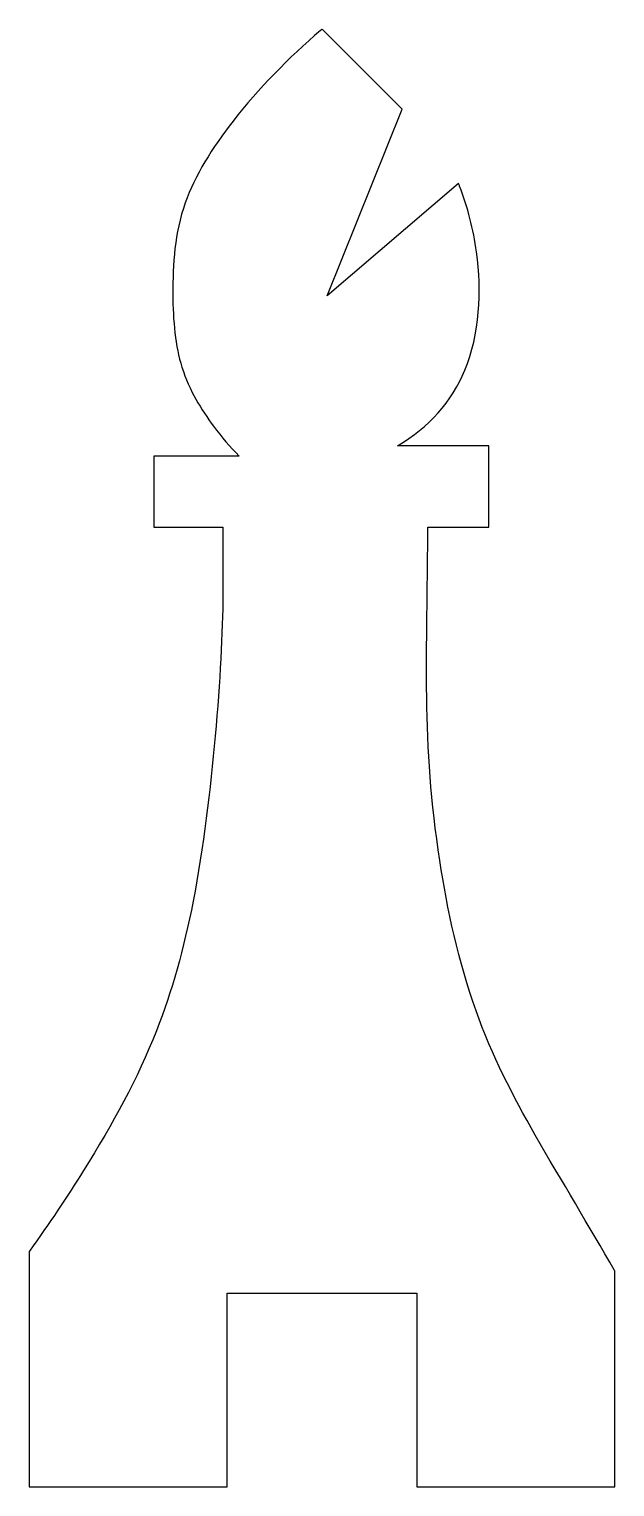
# Model space of a CAD drawing. Header units: millimetres. Extents: x -15.1 to 15.1, y -37.6 to 37.6.
import ezdxf

# ---------------------------------------------------------------- set-up
doc = ezdxf.new("R2010")
doc.units = ezdxf.units.MM
doc.layers.add('PERIMETER', color=5, linetype='CONTINUOUS')

msp = doc.modelspace()

# ---------------------------------------------------------------- linework, layer by layer
at = {"layer": 'PERIMETER'}
for p, q in [((4.129, 33.526), (0.006, 37.65)), ((0.268, 23.875), (4.129, 33.526)), ((7.047, 29.685), (0.268, 23.875)), ((8.601, 16.139), (3.9, 16.139)), ((8.601, 11.937), (8.601, 16.139)), ((-4.272, 15.61), (-8.673, 15.61)), ((-8.673, 15.61), (-8.673, 11.937)), ((-8.673, 11.937), (-5.11, 11.937)), ((-5.11, 11.937), (-5.11, 8.501)), ((5.461, 11.937), (8.601, 11.937)), ((-15.11, -25.465), (-15.11, -37.61)), ((15.11, -37.61), (15.11, -26.471)), ((-4.89, -37.61), (-4.89, -27.61)), ((-4.89, -27.61), (4.89, -27.61)), ((4.89, -27.61), (4.89, -37.61)), ((-15.11, -37.61), (-4.89, -37.61)), ((4.89, -37.61), (15.11, -37.61))]:
    msp.add_line(p, q, dxfattribs=at)
for points, knots in [([(0.006, 37.65), (-0.02, 37.628), (-0.046, 37.606), (-0.071, 37.584), (-1.719, 36.176), (-3.269, 34.598), (-4.591, 32.904), (-5.671, 31.52), (-6.558, 30.078), (-7.052, 28.687), (-7.618, 27.093), (-7.701, 25.539), (-7.696, 23.965), (-7.692, 22.599), (-7.572, 21.274), (-7.226, 20.197), (-6.84, 18.99), (-6.237, 18.026), (-5.594, 17.148), (-5.182, 16.586), (-4.741, 16.073), (-4.272, 15.61)], [-0.0030531, -0.0030531, -0.0030531, -0.0030531, 0, 0, 0, 0.1946064, 0.1946064, 0.1946064, 0.3535099, 0.3535099, 0.3535099, 0.5356164, 0.5356164, 0.5356164, 0.6936033, 0.6936033, 0.6936033, 0.8706917, 0.8706917, 0.8706917, 0.9842191, 0.9842191, 0.9842191, 0.9842191]), ([(3.9, 16.139), (5.525, 17.092), (6.699, 18.412), (7.37, 20.042), (8.136, 21.907), (8.258, 24.11), (7.975, 26.146), (7.813, 27.321), (7.516, 28.454), (7.103, 29.539), (7.084, 29.588), (7.066, 29.637), (7.047, 29.685)], [0.025894, 0.025894, 0.025894, 0.025894, 0.3733693, 0.3733693, 0.3733693, 0.770771, 0.770771, 0.770771, 1, 1, 1, 1.010359, 1.010359, 1.010359, 1.010359]), ([(15.11, -26.471), (15.105, -26.462), (15.1, -26.454), (15.096, -26.445), (13.781, -24.144), (12.379, -21.844), (11.006, -19.45), (9.861, -17.452), (8.772, -15.344), (7.947, -13.035), (7.045, -10.508), (6.459, -7.778), (6.077, -5.277), (5.615, -2.254), (5.44, 0.446), (5.406, 3.144), (5.371, 6.002), (5.444, 8.8), (5.459, 11.404), (5.46, 11.583), (5.46, 11.76), (5.461, 11.937)], [-0.0007181, -0.0007181, -0.0007181, -0.0007181, 0, 0, 0, 0.1954135, 0.1954135, 0.1954135, 0.3584766, 0.3584766, 0.3584766, 0.5369216, 0.5369216, 0.5369216, 0.7526255, 0.7526255, 0.7526255, 0.9811193, 0.9811193, 0.9811193, 0.996764, 0.996764, 0.996764, 0.996764]), ([(-5.11, 8.501), (-5.133, 6.489), (-5.26, 4.002), (-5.512, 1.146), (-5.753, -1.571), (-6.11, -4.595), (-6.65, -7.375), (-7.126, -9.821), (-7.748, -12.037), (-8.546, -14.062), (-9.528, -16.552), (-10.78, -18.848), (-12.299, -21.274), (-13.148, -22.631), (-14.079, -24.018), (-15.09, -25.436), (-15.096, -25.446), (-15.103, -25.455), (-15.11, -25.465)], [-1, -1, -1, -1, -0.772379, -0.772379, -0.772379, -0.555766, -0.555766, -0.555766, -0.365187, -0.365187, -0.365187, -0.130976, -0.130976, -0.130976, 0, 0, 0, 0.00088, 0.00088, 0.00088, 0.00088])]:
    msp.add_open_spline(points, degree=3, knots=knots, dxfattribs=at)

doc.saveas('drawing.dxf')
